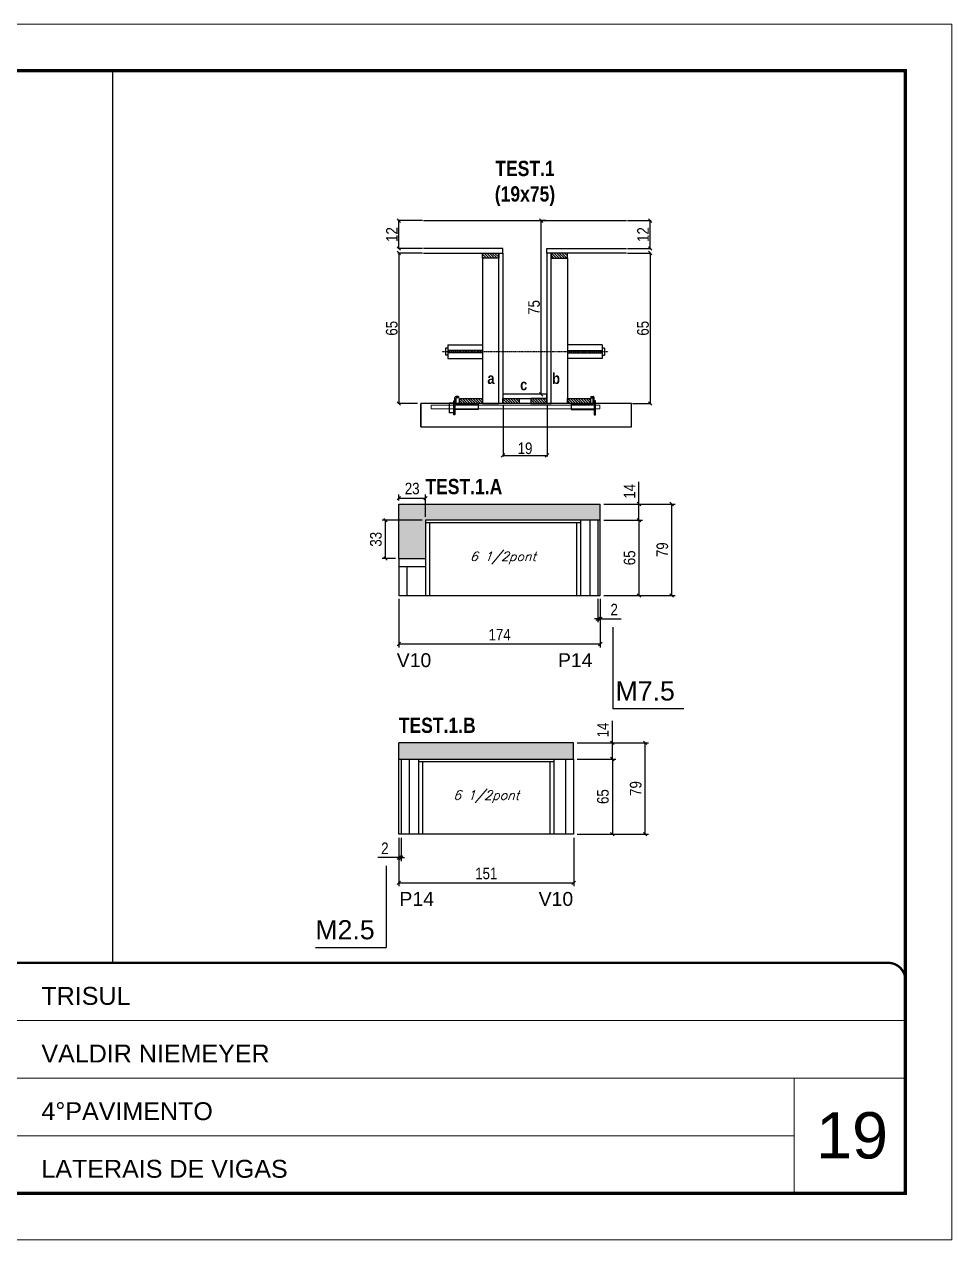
# Model space of a CAD drawing. Extents: x 3330 to 22105, y 1197 to 30204.
# Drawn here: x 7197 to 7998, y 24169 to 25219 of the extents above; entities that cross this region are included whole.
import ezdxf

# ---------------------------------------------------------------- set-up
doc = ezdxf.new("R2010")
doc.units = 0
for name, pattern in [('CONTINUO', [0]), ('DASHED', [0.75, 0.5, -0.25]), ('HIDDEN', [0.375, 0.25, -0.125])]:
    doc.linetypes.add(name, pattern=pattern)
for name, color, linetype in [('5', 5, 'Continuous'), ('barrote', 251, 'Continuous'), ('COTA', 241, 'Continuous'), ('detalhes', 4, 'Continuous'), ('NOMENCLATURA', 7, 'Continuous'), ('Painéis', 200, 'Continuous'), ('presilha', 1, 'Continuous'), ('SARR_2.2x10', 60, 'Continuous'), ('SARR_2.2x7', 40, 'Continuous'), ('SARR_3.5x7', 81, 'Continuous'), ('TENSOR', 3, 'Continuous'), ('texto', 7, 'Continuous')]:
    doc.layers.add(name, color=color, linetype=linetype)
for name, color, linetype, lineweight in [('CARIMBO', 255, 'Continuous', 9), ('CONCRETO', 251, 'Continuous', 25), ('Folhas', 255, 'Continuous', 9), ('SARRAFO DE PRESSAO', 251, 'DASHED', 9), ('SCO-___-LAJ', 2, 'Continuous', 0)]:
    doc.layers.add(name, color=color, linetype=linetype, lineweight=lineweight)
doc.styles.add('ARIAL', font='arial.ttf')
doc.styles.add('COTA TECNICA', font='techl___.ttf', dxfattribs={"height": 10})
doc.styles.add('COTA TECNICA 2X', font='techl___.ttf', dxfattribs={"height": 10})
doc.styles.add('Romans', font='romans.shx')
doc.styles.get("Standard").update_dxf_attribs({"font": 'arial.ttf'})
doc.styles.add('TECNICA', font='techb___.ttf', dxfattribs={"height": 10})
doc.dimstyles.new('PAINEL', dxfattribs={"dimtxt": 10, "dimasz": 3, "dimexe": 3, "dimexo": 3, "dimgap": 3, "dimtad": 1, "dimdec": 1, "dimzin": 12, "dimdsep": 46, "dimtxsty": 'COTA TECNICA', "dimblk1": 'OBLIQUE', "dimblk2": 'OBLIQUE', "dimsah": 1, "dimcen": 0.9, "dimclrd": 4, "dimclre": 4, "dimclrt": 240, "dimadec": 1, "dimazin": 3, "dimtfac": 1, "dimtdec": 1, "dimtmove": 0, "dimatfit": 3, "dimfxl": 1, "dimtolj": 1, "dimtzin": 12, "dimarcsym": 0})
doc.dimstyles.new('SECAO', dxfattribs={"dimscale": 0.333333, "dimtxt": 5, "dimasz": 9, "dimexe": 3, "dimexo": 3, "dimgap": 3, "dimtad": 1, "dimdec": 1, "dimlfac": 0.5, "dimzin": 12, "dimdsep": 46, "dimtxsty": 'COTA TECNICA 2X', "dimblk1": 'OBLIQUE', "dimblk2": 'OBLIQUE', "dimsah": 1, "dimcen": 0.9, "dimclrd": 4, "dimclre": 4, "dimclrt": 240, "dimadec": 1, "dimazin": 3, "dimtfac": 1, "dimtdec": 1, "dimtmove": 0, "dimatfit": 3, "dimfxl": 1, "dimtolj": 1, "dimtzin": 12, "dimarcsym": 0})

# ---------------------------------------------------------------- blocks, each defined once
blk = doc.blocks.new('9999999999')
at = {"color": 30, "linetype": 'CONTINUO'}
for p, q in [((98564.6, 34379.6), (99584, 34379.6)), ((98564.6, 34329.8), (99488, 34329.8)), ((99584, 34329.8), (99488, 34329.8)), ((99488, 34329.8), (99488, 34230.2)), ((98564.6, 34280), (99488, 34280))]:
    blk.add_line(p, q, dxfattribs=at)
at = {"color": 30, "linetype": 'CONTINUO', "const_width": 2}
blk.add_lwpolyline([(99584, 34230.2), (99584, 34414.4, 0.414214), (99569, 34429.4), (98229, 34429.4, 0.414214), (98214, 34414.4), (98214, 34245.2, 0.414214), (98229, 34230.2), (99584, 34230.2)], format="xyb", dxfattribs=at)
at = {"layer": 'Folhas'}
blk.add_lwpolyline([(98139, 34190.2), (99624, 34190.2), (99624, 35240.2), (98139, 35240.2)], close=True, dxfattribs=at)
at = {"layer": 'Folhas', "color": 30, "const_width": 3}
blk.add_lwpolyline([(98214, 34230.2), (99584, 34230.2), (99584, 35200.2), (98214, 35200.2)], close=True, dxfattribs=at)
at = {"color": 7, "linetype": 'Continuous', "ltscale": 5, "style": 'ARIAL'}
for s, height, p in [('TRISUL', 15.48, (98837.7, 34393.1)), ('VALDIR NIEMEYER', 15.483, (98837.7, 34343.3)), ('4°PAVIMENTO', 15.483, (98837.7, 34293.5)), ('LATERAIS DE VIGAS', 15.483, (98837.7, 34243.7))]:
    blk.add_text(s, height=height, dxfattribs=at).set_placement(p)
blk = doc.blocks.new('PRESILHA METÁLICA 1')
at = {"layer": 'presilha'}
for p, q in [((7.5, 10.6), (7.5, 19.9)), ((12, 21), (8.6, 21)), ((9, 11.6), (9, 18.9)), ((12, 19.5), (9.6, 19.5)), ((12, 21), (12, 19.5)), ((0, 13), (6, 13)), ((0, 13), (0, 0)), ((6, 0), (0, 0)), ((6, 15.5), (7.5, 15.5)), ((6, -2.5), (6, 15.5)), ((6, 13), (6, 0)), ((7.5, 15.5), (7.5, -2.5)), ((37.5, 4.1), (7.5, 4.1)), ((37.5, 11), (9.6, 11)), ((37.5, 11), (37.5, 4.1)), ((7.5, -2.5), (6, -2.5))]:
    blk.add_line(p, q, dxfattribs=at)
for centre, radius, start, end in [((8.6, 19.9), 1.14, 90, 180), ((9.6, 18.9), 0.57, 90, 180), ((9.6, 11.6), 0.57, 180, 270)]:
    blk.add_arc(centre, radius, start, end, dxfattribs=at)
blk = doc.blocks.new('PRESILHA METÁLICA 2')
at = {"layer": 'presilha'}
for p, q in [((-5.2, 23.5), (-5.2, 22)), ((-5.2, 23.5), (-1.9, 23.5)), ((-5.2, 22), (-2.8, 22)), ((-2.2, 14.1), (-2.2, 21.4)), ((0.8, 18), (-0.8, 18)), ((-0.8, 18), (-0.8, 0)), ((-0.8, 14.6), (-0.8, 22.4)), ((0.8, 0), (0.8, 18)), ((-30.8, 13.5), (-30.8, 6.6)), ((-30.8, 13.5), (-2.8, 13.5)), ((-30.8, 6.6), (-0.8, 6.6)), ((-0.8, 0), (0.8, 0))]:
    blk.add_line(p, q, dxfattribs=at)
for centre, radius, start, end in [((-2.8, 21.4), 0.57, 0, 90), ((-1.9, 22.4), 1.14, 0, 90), ((-2.8, 14.1), 0.57, 270, 0)]:
    blk.add_arc(centre, radius, start, end, dxfattribs=at)
blk = doc.blocks.new('_Oblique')
at = {"color": 0, "linetype": 'ByBlock', "lineweight": -2}
blk.add_line((-0.5, -0.5), (0.5, 0.5), dxfattribs=at)
blk = doc.blocks.new('*D1577')
at = {"layer": 'COTA', "color": 4, "lineweight": -2, "transparency": 16777216}
for p, q in [((7718.3, 25021.2), (7738.7, 25021.2)), ((7737.7, 25021.2), (7737.7, 24891.2)), ((7722.5, 24891.2), (7738.7, 24891.2))]:
    blk.add_line(p, q, dxfattribs=at)
at = {"layer": 'Defpoints', "color": 0, "transparency": 16777216}
for p in [(7717.3, 25021.2), (7721.5, 24891.2), (7737.7, 24891.2)]:
    blk.add_point(p, dxfattribs=at)
at = {"layer": 'COTA', "color": 4, "lineweight": -2, "transparency": 16777216, "xscale": 3, "yscale": 3, "zscale": 3}
for p, rotation in [((7737.7, 25021.2), 90), ((7737.7, 24891.2), 270)]:
    blk.add_blockref('_Oblique', p, dxfattribs=dict(at, rotation=rotation))
at = {"layer": 'COTA', "color": 240, "transparency": 16777216, "insert": (7731.6, 24956.2), "char_height": 10, "attachment_point": 5, "rotation": 90, "style": 'COTA TECNICA 2X'}
blk.add_mtext('\\A1;65', dxfattribs=at)
blk = doc.blocks.new('*D1578')
at = {"layer": 'COTA', "color": 4, "lineweight": -2, "transparency": 16777216}
for p, q in [((7718.3, 25049.2), (7738.7, 25049.2)), ((7737.7, 25025.2), (7737.7, 25049.2)), ((7718.3, 25025.2), (7738.7, 25025.2))]:
    blk.add_line(p, q, dxfattribs=at)
at = {"layer": 'Defpoints', "color": 0, "transparency": 16777216}
for p in [(7717.3, 25049.2), (7737.7, 25049.2), (7717.3, 25025.2)]:
    blk.add_point(p, dxfattribs=at)
at = {"layer": 'COTA', "color": 4, "lineweight": -2, "transparency": 16777216, "xscale": 3, "yscale": 3, "zscale": 3}
for p, rotation in [((7737.7, 25049.2), 90), ((7737.7, 25025.2), 270)]:
    blk.add_blockref('_Oblique', p, dxfattribs=dict(at, rotation=rotation))
at = {"layer": 'COTA', "color": 240, "transparency": 16777216, "insert": (7731.6, 25037.2), "char_height": 10, "attachment_point": 5, "rotation": 90, "style": 'COTA TECNICA 2X'}
blk.add_mtext('\\A1;12', dxfattribs=at)
blk = doc.blocks.new('*D1579')
at = {"layer": 'COTA', "color": 4, "lineweight": -2, "transparency": 16777216}
for p, q in [((7541, 25021.2), (7519.7, 25021.2)), ((7520.7, 25021.2), (7520.7, 24891.2)), ((7536.8, 24891.2), (7519.7, 24891.2))]:
    blk.add_line(p, q, dxfattribs=at)
at = {"layer": 'Defpoints', "color": 0, "transparency": 16777216}
for p in [(7542, 25021.2), (7520.7, 24891.2), (7537.8, 24891.2)]:
    blk.add_point(p, dxfattribs=at)
at = {"layer": 'COTA', "color": 4, "lineweight": -2, "transparency": 16777216, "xscale": 3, "yscale": 3, "zscale": 3}
for p, rotation in [((7520.7, 25021.2), 90), ((7520.7, 24891.2), 270)]:
    blk.add_blockref('_Oblique', p, dxfattribs=dict(at, rotation=rotation))
at = {"layer": 'COTA', "color": 240, "transparency": 16777216, "insert": (7514.6, 24956.2), "char_height": 10, "attachment_point": 5, "rotation": 90, "style": 'COTA TECNICA 2X'}
blk.add_mtext('\\A1;65', dxfattribs=at)
blk = doc.blocks.new('*D1580')
at = {"layer": 'COTA', "color": 4, "lineweight": -2, "transparency": 16777216}
for p, q in [((7647.7, 25049.2), (7642.6, 25049.2)), ((7643.6, 24899.2), (7643.6, 25049.2)), ((7647.7, 24899.2), (7642.6, 24899.2))]:
    blk.add_line(p, q, dxfattribs=at)
at = {"layer": 'Defpoints', "color": 0, "transparency": 16777216}
for p in [(7643.6, 25049.2), (7648.7, 25049.2), (7648.7, 24899.2)]:
    blk.add_point(p, dxfattribs=at)
at = {"layer": 'COTA', "color": 4, "lineweight": -2, "transparency": 16777216, "xscale": 3, "yscale": 3, "zscale": 3}
for p, rotation in [((7643.6, 25049.2), 90), ((7643.6, 24899.2), 270)]:
    blk.add_blockref('_Oblique', p, dxfattribs=dict(at, rotation=rotation))
at = {"layer": 'COTA', "color": 240, "transparency": 16777216, "insert": (7637.5, 24974.2), "char_height": 10, "attachment_point": 5, "rotation": 90, "style": 'COTA TECNICA 2X'}
blk.add_mtext('\\A1;75', dxfattribs=at)
blk = doc.blocks.new('*D1581')
at = {"layer": 'COTA', "color": 4, "lineweight": -2, "transparency": 16777216}
for p, q in [((7541, 25049.2), (7519.7, 25049.2)), ((7520.7, 25025.2), (7520.7, 25049.2)), ((7541, 25025.2), (7519.7, 25025.2))]:
    blk.add_line(p, q, dxfattribs=at)
at = {"layer": 'Defpoints', "color": 0, "transparency": 16777216}
for p in [(7520.7, 25049.2), (7542, 25049.2), (7542, 25025.2)]:
    blk.add_point(p, dxfattribs=at)
at = {"layer": 'COTA', "color": 4, "lineweight": -2, "transparency": 16777216, "xscale": 3, "yscale": 3, "zscale": 3}
for p, rotation in [((7520.7, 25049.2), 90), ((7520.7, 25025.2), 270)]:
    blk.add_blockref('_Oblique', p, dxfattribs=dict(at, rotation=rotation))
at = {"layer": 'COTA', "color": 240, "transparency": 16777216, "insert": (7514.7, 25037.2), "char_height": 10, "attachment_point": 5, "rotation": 90, "style": 'COTA TECNICA 2X'}
blk.add_mtext('\\A1;12', dxfattribs=at)
blk = doc.blocks.new('*D1582')
at = {"layer": 'COTA', "color": 4, "lineweight": -2, "transparency": 16777216}
for p, q in [((7610.7, 24890.2), (7610.7, 24845.4)), ((7648.7, 24890.2), (7648.7, 24845.4)), ((7610.7, 24846.4), (7648.7, 24846.4))]:
    blk.add_line(p, q, dxfattribs=at)
at = {"layer": 'Defpoints', "color": 0, "transparency": 16777216}
for p in [(7610.7, 24891.2), (7648.7, 24891.2), (7648.7, 24846.4)]:
    blk.add_point(p, dxfattribs=at)
at = {"layer": 'COTA', "color": 4, "lineweight": -2, "transparency": 16777216, "xscale": 3, "yscale": 3, "zscale": 3, "rotation": 180}
blk.add_blockref('_Oblique', (7610.7, 24846.4), dxfattribs=at)
at = {"layer": 'COTA', "color": 4, "lineweight": -2, "transparency": 16777216, "xscale": 3, "yscale": 3, "zscale": 3}
blk.add_blockref('_Oblique', (7648.7, 24846.4), dxfattribs=at)
at = {"layer": 'COTA', "color": 240, "transparency": 16777216, "insert": (7629.7, 24852.5), "char_height": 10, "attachment_point": 5, "style": 'COTA TECNICA 2X'}
blk.add_mtext('\\A1;19', dxfattribs=at)
blk = doc.blocks.new('*D1583')
at = {"layer": 'COTA', "color": 4, "linetype": 'ByBlock', "lineweight": -2, "transparency": 16777216}
for p, q in [((7520.7, 24722.4), (7520.7, 24680.4)), ((7694.7, 24722.4), (7694.7, 24680.4)), ((7694.7, 24683.4), (7520.7, 24683.4))]:
    blk.add_line(p, q, dxfattribs=at)
at = {"layer": 'Defpoints', "color": 0, "linetype": 'ByBlock', "transparency": 16777216}
for p in [(7520.7, 24725.4), (7694.7, 24725.4), (7520.7, 24683.4)]:
    blk.add_point(p, dxfattribs=at)
at = {"layer": 'COTA', "color": 4, "linetype": 'ByBlock', "lineweight": -2, "transparency": 16777216, "xscale": 3, "yscale": 3, "zscale": 3, "rotation": 180}
blk.add_blockref('_Oblique', (7520.7, 24683.4), dxfattribs=at)
at = {"layer": 'COTA', "color": 4, "linetype": 'ByBlock', "lineweight": -2, "transparency": 16777216, "xscale": 3, "yscale": 3, "zscale": 3}
blk.add_blockref('_Oblique', (7694.7, 24683.4), dxfattribs=at)
at = {"layer": 'COTA', "color": 240, "linetype": 'ByBlock', "transparency": 16777216, "insert": (7607.7, 24691.5), "char_height": 10, "attachment_point": 5, "style": 'COTA TECNICA'}
blk.add_mtext('\\A1;174', dxfattribs=at)
blk = doc.blocks.new('*D1584')
at = {"layer": 'COTA', "color": 4, "linetype": 'ByBlock', "lineweight": -2, "transparency": 16777216}
for p, q in [((7692.7, 24722.4), (7692.7, 24702.2)), ((7694.7, 24722.4), (7694.7, 24702.2)), ((7692.7, 24705.2), (7689.7, 24705.2)), ((7692.7, 24705.2), (7694.7, 24705.2)), ((7694.7, 24705.2), (7712.8, 24705.2))]:
    blk.add_line(p, q, dxfattribs=at)
at = {"layer": 'Defpoints', "color": 0, "linetype": 'ByBlock', "transparency": 16777216}
for p in [(7692.7, 24725.4), (7694.7, 24725.4), (7694.7, 24705.2)]:
    blk.add_point(p, dxfattribs=at)
at = {"layer": 'COTA', "color": 4, "linetype": 'ByBlock', "lineweight": -2, "transparency": 16777216, "xscale": 3, "yscale": 3, "zscale": 3}
blk.add_blockref('_Oblique', (7692.7, 24705.2), dxfattribs=at)
at = {"layer": 'COTA', "color": 4, "linetype": 'ByBlock', "lineweight": -2, "transparency": 16777216, "xscale": 3, "yscale": 3, "zscale": 3, "rotation": 180}
blk.add_blockref('_Oblique', (7694.7, 24705.2), dxfattribs=at)
at = {"layer": 'COTA', "color": 240, "linetype": 'ByBlock', "transparency": 16777216, "insert": (7706.7, 24713.2), "char_height": 10, "attachment_point": 5, "style": 'COTA TECNICA'}
blk.add_mtext('\\A1;2', dxfattribs=at)
blk = doc.blocks.new('*D1585')
at = {"layer": 'COTA', "color": 4, "linetype": 'ByBlock', "lineweight": -2, "transparency": 16777216}
for p, q in [((7540.7, 24790.4), (7506.2, 24790.4)), ((7509.2, 24757.4), (7509.2, 24790.4)), ((7517.7, 24757.4), (7506.2, 24757.4))]:
    blk.add_line(p, q, dxfattribs=at)
at = {"layer": 'Defpoints', "color": 0, "linetype": 'ByBlock', "transparency": 16777216}
for p in [(7509.2, 24790.4), (7543.7, 24790.4), (7520.7, 24757.4)]:
    blk.add_point(p, dxfattribs=at)
at = {"layer": 'COTA', "color": 4, "linetype": 'ByBlock', "lineweight": -2, "transparency": 16777216, "xscale": 3, "yscale": 3, "zscale": 3}
for p, rotation in [((7509.2, 24790.4), 90), ((7509.2, 24757.4), 270)]:
    blk.add_blockref('_Oblique', p, dxfattribs=dict(at, rotation=rotation))
at = {"layer": 'COTA', "color": 240, "linetype": 'ByBlock', "transparency": 16777216, "insert": (7500.9, 24773.9), "char_height": 10, "attachment_point": 5, "rotation": 90, "style": 'COTA TECNICA'}
blk.add_mtext('\\A1;33', dxfattribs=at)
blk = doc.blocks.new('*D1586')
at = {"layer": 'COTA', "color": 4, "linetype": 'ByBlock', "lineweight": -2, "transparency": 16777216}
for p, q in [((7520.7, 24807.4), (7520.7, 24812.5)), ((7543.7, 24793.4), (7543.7, 24812.5)), ((7520.7, 24809.5), (7543.7, 24809.5))]:
    blk.add_line(p, q, dxfattribs=at)
at = {"layer": 'Defpoints', "color": 0, "linetype": 'ByBlock', "transparency": 16777216}
for p in [(7520.7, 24804.4), (7543.7, 24809.5), (7543.7, 24790.4)]:
    blk.add_point(p, dxfattribs=at)
at = {"layer": 'COTA', "color": 4, "linetype": 'ByBlock', "lineweight": -2, "transparency": 16777216, "xscale": 3, "yscale": 3, "zscale": 3, "rotation": 180}
blk.add_blockref('_Oblique', (7520.7, 24809.5), dxfattribs=at)
at = {"layer": 'COTA', "color": 4, "linetype": 'ByBlock', "lineweight": -2, "transparency": 16777216, "xscale": 3, "yscale": 3, "zscale": 3}
blk.add_blockref('_Oblique', (7543.7, 24809.5), dxfattribs=at)
at = {"layer": 'COTA', "color": 240, "linetype": 'ByBlock', "transparency": 16777216, "insert": (7532.2, 24817.7), "char_height": 10, "attachment_point": 5, "style": 'COTA TECNICA'}
blk.add_mtext('\\A1;23', dxfattribs=at)
blk = doc.blocks.new('*D1587')
at = {"layer": 'COTA', "color": 4, "linetype": 'ByBlock', "lineweight": -2, "transparency": 16777216}
for p, q in [((7697.7, 24790.4), (7731.1, 24790.4)), ((7728.1, 24790.4), (7728.1, 24725.4)), ((7697.7, 24725.4), (7731.1, 24725.4))]:
    blk.add_line(p, q, dxfattribs=at)
at = {"layer": 'Defpoints', "color": 0, "linetype": 'ByBlock', "transparency": 16777216}
for p in [(7694.7, 24790.4), (7694.7, 24725.4), (7728.1, 24725.4)]:
    blk.add_point(p, dxfattribs=at)
at = {"layer": 'COTA', "color": 4, "linetype": 'ByBlock', "lineweight": -2, "transparency": 16777216, "xscale": 3, "yscale": 3, "zscale": 3}
for p, rotation in [((7728.1, 24790.4), 90), ((7728.1, 24725.4), 270)]:
    blk.add_blockref('_Oblique', p, dxfattribs=dict(at, rotation=rotation))
at = {"layer": 'COTA', "color": 240, "linetype": 'ByBlock', "transparency": 16777216, "insert": (7720, 24757.9), "char_height": 10, "attachment_point": 5, "rotation": 90, "style": 'COTA TECNICA'}
blk.add_mtext('\\A1;65', dxfattribs=at)
blk = doc.blocks.new('*D1588')
at = {"layer": 'COTA', "color": 4, "linetype": 'ByBlock', "lineweight": -2, "transparency": 16777216}
for p, q in [((7728.1, 24804.4), (7728.1, 24823.5)), ((7697.7, 24804.4), (7731.1, 24804.4)), ((7728.1, 24790.4), (7728.1, 24804.4)), ((7697.7, 24790.4), (7731.1, 24790.4))]:
    blk.add_line(p, q, dxfattribs=at)
at = {"layer": 'Defpoints', "color": 0, "linetype": 'ByBlock', "transparency": 16777216}
for p in [(7694.7, 24804.4), (7728.1, 24804.4), (7694.7, 24790.4)]:
    blk.add_point(p, dxfattribs=at)
at = {"layer": 'COTA', "color": 4, "linetype": 'ByBlock', "lineweight": -2, "transparency": 16777216, "xscale": 3, "yscale": 3, "zscale": 3}
for p, rotation in [((7728.1, 24804.4), 90), ((7728.1, 24790.4), 270)]:
    blk.add_blockref('_Oblique', p, dxfattribs=dict(at, rotation=rotation))
at = {"layer": 'COTA', "color": 240, "linetype": 'ByBlock', "transparency": 16777216, "insert": (7720, 24815.4), "char_height": 10, "attachment_point": 5, "rotation": 90, "style": 'COTA TECNICA'}
blk.add_mtext('\\A1;14', dxfattribs=at)
blk = doc.blocks.new('*D1589')
at = {"layer": 'COTA', "color": 4, "linetype": 'ByBlock', "lineweight": -2, "transparency": 16777216}
for p, q in [((7697.7, 24804.4), (7759.4, 24804.4)), ((7756.4, 24725.4), (7756.4, 24804.4)), ((7697.7, 24725.4), (7759.4, 24725.4))]:
    blk.add_line(p, q, dxfattribs=at)
at = {"layer": 'Defpoints', "color": 0, "linetype": 'ByBlock', "transparency": 16777216}
for p in [(7694.7, 24804.4), (7756.4, 24804.4), (7694.7, 24725.4)]:
    blk.add_point(p, dxfattribs=at)
at = {"layer": 'COTA', "color": 4, "linetype": 'ByBlock', "lineweight": -2, "transparency": 16777216, "xscale": 3, "yscale": 3, "zscale": 3}
for p, rotation in [((7756.4, 24804.4), 90), ((7756.4, 24725.4), 270)]:
    blk.add_blockref('_Oblique', p, dxfattribs=dict(at, rotation=rotation))
at = {"layer": 'COTA', "color": 240, "linetype": 'ByBlock', "transparency": 16777216, "insert": (7748.3, 24764.9), "char_height": 10, "attachment_point": 5, "rotation": 90, "style": 'COTA TECNICA'}
blk.add_mtext('\\A1;79', dxfattribs=at)
blk = doc.blocks.new('*D1590')
at = {"layer": 'COTA', "color": 4, "linetype": 'ByBlock', "lineweight": -2, "transparency": 16777216}
for p, q in [((7520.7, 24516.1), (7520.7, 24474.1)), ((7671.7, 24516.1), (7671.7, 24474.1)), ((7520.7, 24477.1), (7671.7, 24477.1))]:
    blk.add_line(p, q, dxfattribs=at)
at = {"layer": 'Defpoints', "color": 0, "linetype": 'ByBlock', "transparency": 16777216}
for p in [(7520.7, 24519.1), (7671.7, 24519.1), (7671.7, 24477.1)]:
    blk.add_point(p, dxfattribs=at)
at = {"layer": 'COTA', "color": 4, "linetype": 'ByBlock', "lineweight": -2, "transparency": 16777216, "xscale": 3, "yscale": 3, "zscale": 3, "rotation": 180}
blk.add_blockref('_Oblique', (7520.7, 24477.1), dxfattribs=at)
at = {"layer": 'COTA', "color": 4, "linetype": 'ByBlock', "lineweight": -2, "transparency": 16777216, "xscale": 3, "yscale": 3, "zscale": 3}
blk.add_blockref('_Oblique', (7671.7, 24477.1), dxfattribs=at)
at = {"layer": 'COTA', "color": 240, "linetype": 'ByBlock', "transparency": 16777216, "insert": (7596.2, 24485.2), "char_height": 10, "attachment_point": 5, "style": 'COTA TECNICA'}
blk.add_mtext('\\A1;151', dxfattribs=at)
blk = doc.blocks.new('*D1591')
at = {"layer": 'COTA', "color": 4, "linetype": 'ByBlock', "lineweight": -2, "transparency": 16777216}
for p, q in [((7520.7, 24516.1), (7520.7, 24495.9)), ((7522.7, 24516.1), (7522.7, 24495.9)), ((7520.7, 24498.9), (7502.6, 24498.9)), ((7522.7, 24498.9), (7520.7, 24498.9)), ((7522.7, 24498.9), (7525.7, 24498.9))]:
    blk.add_line(p, q, dxfattribs=at)
at = {"layer": 'Defpoints', "color": 0, "linetype": 'ByBlock', "transparency": 16777216}
for p in [(7520.7, 24519.1), (7522.7, 24519.1), (7520.7, 24498.9)]:
    blk.add_point(p, dxfattribs=at)
at = {"layer": 'COTA', "color": 4, "linetype": 'ByBlock', "lineweight": -2, "transparency": 16777216, "xscale": 3, "yscale": 3, "zscale": 3}
blk.add_blockref('_Oblique', (7520.7, 24498.9), dxfattribs=at)
at = {"layer": 'COTA', "color": 4, "linetype": 'ByBlock', "lineweight": -2, "transparency": 16777216, "xscale": 3, "yscale": 3, "zscale": 3, "rotation": 180}
blk.add_blockref('_Oblique', (7522.7, 24498.9), dxfattribs=at)
at = {"layer": 'COTA', "color": 240, "linetype": 'ByBlock', "transparency": 16777216, "insert": (7508.6, 24506.9), "char_height": 10, "attachment_point": 5, "style": 'COTA TECNICA'}
blk.add_mtext('\\A1;2', dxfattribs=at)
blk = doc.blocks.new('*D1592')
at = {"layer": 'COTA', "color": 4, "linetype": 'ByBlock', "lineweight": -2, "transparency": 16777216}
for p, q in [((7674.7, 24584.1), (7708.1, 24584.1)), ((7705.1, 24584.1), (7705.1, 24519.1)), ((7674.7, 24519.1), (7708.1, 24519.1))]:
    blk.add_line(p, q, dxfattribs=at)
at = {"layer": 'Defpoints', "color": 0, "linetype": 'ByBlock', "transparency": 16777216}
for p in [(7671.7, 24584.1), (7671.7, 24519.1), (7705.1, 24519.1)]:
    blk.add_point(p, dxfattribs=at)
at = {"layer": 'COTA', "color": 4, "linetype": 'ByBlock', "lineweight": -2, "transparency": 16777216, "xscale": 3, "yscale": 3, "zscale": 3}
for p, rotation in [((7705.1, 24584.1), 90), ((7705.1, 24519.1), 270)]:
    blk.add_blockref('_Oblique', p, dxfattribs=dict(at, rotation=rotation))
at = {"layer": 'COTA', "color": 240, "linetype": 'ByBlock', "transparency": 16777216, "insert": (7697, 24551.6), "char_height": 10, "attachment_point": 5, "rotation": 90, "style": 'COTA TECNICA'}
blk.add_mtext('\\A1;65', dxfattribs=at)
blk = doc.blocks.new('*D1593')
at = {"layer": 'COTA', "color": 4, "linetype": 'ByBlock', "lineweight": -2, "transparency": 16777216}
for p, q in [((7705.1, 24598.1), (7705.1, 24617.2)), ((7674.7, 24598.1), (7708.1, 24598.1)), ((7705.1, 24584.1), (7705.1, 24598.1)), ((7674.7, 24584.1), (7708.1, 24584.1))]:
    blk.add_line(p, q, dxfattribs=at)
at = {"layer": 'Defpoints', "color": 0, "linetype": 'ByBlock', "transparency": 16777216}
for p in [(7671.7, 24598.1), (7705.1, 24598.1), (7671.7, 24584.1)]:
    blk.add_point(p, dxfattribs=at)
at = {"layer": 'COTA', "color": 4, "linetype": 'ByBlock', "lineweight": -2, "transparency": 16777216, "xscale": 3, "yscale": 3, "zscale": 3}
for p, rotation in [((7705.1, 24598.1), 90), ((7705.1, 24584.1), 270)]:
    blk.add_blockref('_Oblique', p, dxfattribs=dict(at, rotation=rotation))
at = {"layer": 'COTA', "color": 240, "linetype": 'ByBlock', "transparency": 16777216, "insert": (7697, 24609.1), "char_height": 10, "attachment_point": 5, "rotation": 90, "style": 'COTA TECNICA'}
blk.add_mtext('\\A1;14', dxfattribs=at)
blk = doc.blocks.new('*D1594')
at = {"layer": 'COTA', "color": 4, "linetype": 'ByBlock', "lineweight": -2, "transparency": 16777216}
for p, q in [((7674.7, 24598.1), (7736.4, 24598.1)), ((7733.4, 24519.1), (7733.4, 24598.1)), ((7674.7, 24519.1), (7736.4, 24519.1))]:
    blk.add_line(p, q, dxfattribs=at)
at = {"layer": 'Defpoints', "color": 0, "linetype": 'ByBlock', "transparency": 16777216}
for p in [(7671.7, 24598.1), (7733.4, 24598.1), (7671.7, 24519.1)]:
    blk.add_point(p, dxfattribs=at)
at = {"layer": 'COTA', "color": 4, "linetype": 'ByBlock', "lineweight": -2, "transparency": 16777216, "xscale": 3, "yscale": 3, "zscale": 3}
for p, rotation in [((7733.4, 24598.1), 90), ((7733.4, 24519.1), 270)]:
    blk.add_blockref('_Oblique', p, dxfattribs=dict(at, rotation=rotation))
at = {"layer": 'COTA', "color": 240, "linetype": 'ByBlock', "transparency": 16777216, "insert": (7725.3, 24558.6), "char_height": 10, "attachment_point": 5, "rotation": 90, "style": 'COTA TECNICA'}
blk.add_mtext('\\A1;79', dxfattribs=at)

msp = doc.modelspace()

# ---------------------------------------------------------------- hatches: boundary and pattern name
at = {"layer": 'COTA', "linetype": 'ByBlock'}
h = msp.add_hatch(dxfattribs=at)
h.set_pattern_fill('AR-CONC', color=256, scale=0.03)
h.set_pattern_definition([(50, (-126813.594, -4551.41), (5.46554007, -0.47817257), [0.5715, -6.2865]), (355, (-126813.594, -4551.41), (-1.05730264, 5.73170536), [0.4572, -5.02921753]), (100.4514447, (-126813.1386, -4551.45), (4.40823741, 5.25353256), [0.48570026, -5.34270734]), (46.1842, (-126813.594, -4549.886), (8.13237123, -1.26126984), [0.85725, -9.42975]), (96.6355576, (-126812.916, -4549.991), (7.122124, 7.42278374), [0.7285507, -8.01406824]), (351.184151, (-126813.594, -4549.886), (7.122124, 7.42278374), [0.685799, -7.54379196]), (21, (-126812.832, -4550.267), (4.54843174, -3.06795595), [0.5715, -6.2865]), (326, (-126812.832, -4550.267), (1.85406085, 5.52563898), [0.4572, -5.0292]), (71.451445, (-126812.453, -4550.5226), (6.40249258, 2.45768307), [0.48570026, -5.34269813]), (37.5, (-126813.594, -4551.41), (0.092658098, 2.536651166), [0, -4.96824, 0, -5.1054, 0, -5.04825]), (7.5, (-126813.594, -4551.41), (2.004589875, 3.005417245), [0, -2.91084, 0, -4.85394, 0, -1.92405]), (327.5, (-126815.2933, -4551.41), (4.067717855, -0.17186232), [0, -1.905, 0, -5.9436, 0, -7.8867]), (317.5, (-126816.0553, -4551.41), (4.44387544, 0.76279473), [0, -2.4765, 0, -3.94716, 0, -5.6007])])
h.paths.add_polyline_path([(7694.66, 24790.35), (7694.66, 24804.35), (7520.66, 24804.35), (7520.66, 24757.35), (7543.66, 24757.35), (7543.66, 24790.35)])
h = msp.add_hatch(dxfattribs=at)
h.set_pattern_fill('AR-CONC', color=256, scale=0.03)
h.set_pattern_definition([(50, (-126813.594, -4498.5703), (5.46554007, -0.47817257), [0.5715, -6.2865]), (355, (-126813.594, -4498.5703), (-1.05730264, 5.73170536), [0.4572, -5.02921753]), (100.4514447, (-126813.1386, -4498.61), (4.40823741, 5.25353256), [0.48570026, -5.34270734]), (46.1842, (-126813.594, -4497.0463), (8.13237123, -1.26126984), [0.85725, -9.42975]), (96.6355576, (-126812.916, -4497.1514), (7.122124, 7.42278374), [0.7285507, -8.01406824]), (351.184151, (-126813.594, -4497.046), (7.122124, 7.42278374), [0.685799, -7.54379196]), (21, (-126812.832, -4497.4273), (4.54843174, -3.06795595), [0.5715, -6.2865]), (326, (-126812.832, -4497.4273), (1.85406085, 5.52563898), [0.4572, -5.0292]), (71.451445, (-126812.453, -4497.683), (6.40249258, 2.45768307), [0.48570026, -5.34269813]), (37.5, (-126813.594, -4498.5703), (0.092658098, 2.536651166), [0, -4.96824, 0, -5.1054, 0, -5.04825]), (7.5, (-126813.594, -4498.5703), (2.004589875, 3.005417245), [0, -2.91084, 0, -4.85394, 0, -1.92405]), (327.5, (-126815.2933, -4498.5703), (4.067717855, -0.17186232), [0, -1.905, 0, -5.9436, 0, -7.8867]), (317.5, (-126816.0553, -4498.5703), (4.44387544, 0.76279473), [0, -2.4765, 0, -3.94716, 0, -5.6007])])
h.paths.add_polyline_path([(7520.66, 24598.09), (7520.66, 24584.09), (7671.66, 24584.09), (7671.66, 24598.09)])
at = {"layer": 'SARR_2.2x10'}
h = msp.add_hatch(dxfattribs=at)
h.set_pattern_fill('ANSI31', color=256, scale=0.5, angle=90)
h.set_pattern_definition([(135, (40766.5897, -98620.9677), (-1.122532015, -1.122532015), [])])
h.paths.add_polyline_path([(7573.05, 24895.6), (7573.05, 24891.2), (7593.05, 24891.2), (7593.05, 24895.6)])
h = msp.add_hatch(dxfattribs=at)
h.set_pattern_fill('ANSI31', color=256, scale=0.5, angle=90)
h.set_pattern_definition([(135, (40859.7897, -98620.9677), (-1.122532015, -1.122532015), [])])
h.paths.add_polyline_path([(7666.25, 24895.6), (7666.25, 24891.2), (7686.25, 24891.2), (7686.25, 24895.6)])
at = {"layer": 'SARR_2.2x7'}
h = msp.add_hatch(dxfattribs=at)
h.set_pattern_fill('ANSI31', color=256, scale=0.5, angle=90)
h.set_pattern_definition([(135, (40760.5897, -98495.3677), (-1.122532015, -1.122532015), [])])
h.paths.add_polyline_path([(7607.05, 25021.2), (7607.05, 25016.8), (7593.05, 25016.8), (7593.05, 25021.2)])
h = msp.add_hatch(dxfattribs=at)
h.set_pattern_fill('ANSI31', color=256, scale=0.5, angle=90)
h.set_pattern_definition([(135, (40780.5897, -98495.3677), (-1.122532015, -1.122532015), [])])
h.paths.add_polyline_path([(7652.25, 25021.2), (7652.25, 25016.8), (7666.25, 25016.8), (7666.25, 25021.2)])
h = msp.add_hatch(dxfattribs=at)
h.set_pattern_fill('ANSI31', color=256, scale=0.5, angle=90)
h.set_pattern_definition([(135, (40846.1897, -98620.9677), (-1.122532015, -1.122532015), [])])
h.paths.add_polyline_path([(7624.65, 24891.2), (7624.65, 24895.6), (7610.65, 24895.6), (7610.65, 24891.2)])
h = msp.add_hatch(dxfattribs=at)
h.set_pattern_fill('ANSI31', color=256, scale=0.5, angle=90)
h.set_pattern_definition([(135, (40784.1897, -98620.9677), (-1.122532015, -1.122532015), [])])
h.paths.add_polyline_path([(7634.65, 24891.2), (7634.65, 24895.6), (7648.65, 24895.6), (7648.65, 24891.2)])

# ---------------------------------------------------------------- linework, layer by layer
at = {"ltscale": 3}
for p, q in [((7561.05, 24939.05), (7561.05, 24933.05)), ((7563.05, 24939.05), (7561.05, 24939.05)), ((7563.05, 24942.05), (7563.05, 24930.05)), ((7563.05, 24942.05), (7593.05, 24942.05)), ((7696.25, 24942.05), (7666.25, 24942.05)), ((7696.25, 24942.05), (7696.25, 24930.05)), ((7698.25, 24939.05), (7696.25, 24939.05)), ((7698.25, 24939.05), (7698.25, 24933.05)), ((7563.05, 24933.05), (7561.05, 24933.05)), ((7593.05, 24937.05), (7563.05, 24937.05)), ((7593.05, 24935.05), (7563.05, 24935.05)), ((7563.05, 24930.05), (7593.05, 24930.05)), ((7666.25, 24937.05), (7696.25, 24937.05)), ((7666.25, 24935.05), (7696.25, 24935.05)), ((7696.25, 24930.05), (7666.25, 24930.05)), ((7696.25, 24933.05), (7698.25, 24933.05))]:
    msp.add_line(p, q, dxfattribs=at)
at = {"layer": 'barrote'}
msp.add_lwpolyline([(7539.6, 24871.2), (7721.51, 24871.2), (7721.51, 24891.2), (7539.6, 24891.2)], close=True, dxfattribs=at)
at = {"layer": 'CONCRETO', "linetype": 'Continuous'}
msp.add_line((7541.95, 25049.2), (7717.35, 25049.2), dxfattribs=at)
at = {"layer": 'COTA', "linetype": 'ByBlock'}
for p, q in [((7273.23, 25178.82), (7273.23, 24408.07)), ((7520.66, 24757.35), (7520.66, 24804.35)), ((7520.66, 24804.35), (7694.66, 24804.35)), ((7694.66, 24790.35), (7694.66, 24804.35)), ((7671.66, 24598.09), (7520.66, 24598.09)), ((7520.66, 24584.09), (7520.66, 24598.09)), ((7671.66, 24584.09), (7671.66, 24598.09))]:
    msp.add_line(p, q, dxfattribs=at)
at = {"layer": 'detalhes', "color": 250}
msp.add_line((7539.6, 24871.2), (7539.6, 24891.2), dxfattribs=at)
at = {"layer": 'NOMENCLATURA', "linetype": 'Continuous'}
for p, q in [((7705.48, 24697.98), (7705.48, 24627.43)), ((7766.76, 24627.43), (7705.48, 24627.43)), ((7509.85, 24491.71), (7509.85, 24421.17)), ((7448.57, 24421.17), (7509.85, 24421.17))]:
    msp.add_line(p, q, dxfattribs=at)
at = {"layer": 'Painéis', "linetype": 'Continuous'}
for p, q in [((7694.66, 24790.35), (7543.66, 24790.35)), ((7543.66, 24790.35), (7543.66, 24757.35)), ((7692.66, 24790.35), (7692.66, 24725.35)), ((7694.66, 24725.35), (7694.66, 24790.35)), ((7520.66, 24757.35), (7520.66, 24725.35)), ((7520.66, 24757.35), (7543.66, 24757.35)), ((7520.66, 24725.35), (7694.66, 24725.35)), ((7520.66, 24519.09), (7520.66, 24584.09)), ((7520.66, 24584.09), (7671.66, 24584.09)), ((7522.66, 24584.09), (7522.66, 24519.09)), ((7671.66, 24584.09), (7671.66, 24519.09)), ((7671.66, 24519.09), (7520.66, 24519.09))]:
    msp.add_line(p, q, dxfattribs=at)
at = {"layer": 'Painéis', "linetype": 'Continuous', "elevation": 0}
for points in [[(7541.95, 25021.2), (7610.65, 25021.2), (7610.65, 25025.2), (7541.95, 25025.2)], [(7717.35, 25021.2), (7648.65, 25021.2), (7648.65, 25025.2), (7717.35, 25025.2)]]:
    msp.add_lwpolyline(points, dxfattribs=at)
at = {"layer": 'Painéis', "linetype": 'Continuous'}
for points in [[(7607.05, 24891.2), (7607.05, 25021.2), (7610.65, 25021.2), (7610.65, 24891.2)], [(7652.25, 24891.2), (7652.25, 25021.2), (7648.65, 25021.2), (7648.65, 24891.2)], [(7648.65, 24899.2), (7610.65, 24899.2), (7610.65, 24895.6), (7648.65, 24895.6)]]:
    msp.add_lwpolyline(points, close=True, dxfattribs=at)
at = {"layer": 'SARR_2.2x10'}
for points in [[(7573.05, 24895.6), (7593.05, 24895.6), (7593.05, 24891.2), (7573.05, 24891.2)], [(7666.25, 24895.6), (7686.25, 24895.6), (7686.25, 24891.2), (7666.25, 24891.2)]]:
    msp.add_lwpolyline(points, close=True, dxfattribs=at)
at = {"layer": 'SARR_2.2x7', "linetype": 'Continuous'}
for p, q in [((7677.66, 24788.15), (7543.66, 24788.15)), ((7685.66, 24790.35), (7685.66, 24725.35)), ((7520.66, 24750.35), (7543.66, 24750.35)), ((7527.66, 24750.35), (7527.66, 24725.35)), ((7529.66, 24584.09), (7529.66, 24519.09)), ((7537.66, 24581.89), (7654.66, 24581.89)), ((7664.66, 24584.09), (7664.66, 24519.09))]:
    msp.add_line(p, q, dxfattribs=at)
at = {"layer": 'SARR_2.2x7', "elevation": 0}
for points in [[(7593.05, 25021.2), (7607.05, 25021.2), (7607.05, 25016.8), (7593.05, 25016.8)], [(7666.25, 25021.2), (7652.25, 25021.2), (7652.25, 25016.8), (7666.25, 25016.8)]]:
    msp.add_lwpolyline(points, close=True, dxfattribs=at)
at = {"layer": 'SARR_2.2x7'}
for points in [[(7610.65, 24895.6), (7624.65, 24895.6), (7624.65, 24891.2), (7610.65, 24891.2)], [(7648.65, 24895.6), (7634.65, 24895.6), (7634.65, 24891.2), (7648.65, 24891.2)]]:
    msp.add_lwpolyline(points, close=True, dxfattribs=at)
at = {"layer": 'SARR_3.5x7'}
for p, q in [((7547.16, 24788.15), (7547.16, 24725.35)), ((7674.16, 24788.15), (7674.16, 24725.35)), ((7677.66, 24790.35), (7677.66, 24725.35)), ((7543.66, 24757.35), (7543.66, 24725.35)), ((7537.66, 24584.09), (7537.66, 24519.09)), ((7541.16, 24581.89), (7541.16, 24519.09)), ((7651.16, 24581.89), (7651.16, 24519.09)), ((7654.66, 24584.09), (7654.66, 24519.09))]:
    msp.add_line(p, q, dxfattribs=at)
for points in [[(7607.05, 25016.8), (7593.05, 25016.8), (7593.05, 24891.2), (7607.05, 24891.2)], [(7652.25, 25016.8), (7666.25, 25016.8), (7666.25, 24891.2), (7652.25, 24891.2)]]:
    msp.add_lwpolyline(points, close=True, dxfattribs=at)
at = {"layer": 'SCO-___-LAJ', "color": 1}
msp.add_lwpolyline([(7548.6, 24889.87), (7694.36, 24889.87), (7694.36, 24886.67), (7548.6, 24886.67)], close=True, dxfattribs=at)
at = {"layer": 'TENSOR', "linetype": 'HIDDEN', "ltscale": 0.5}
msp.add_line((7558.05, 24936.05), (7701.55, 24936.05), dxfattribs=at)

# ---------------------------------------------------------------- block references
at = {"layer": 'presilha', "xscale": 0.6666666666666666, "yscale": 0.6666666666666666, "zscale": 0.6666666666666666}
for name, p in [('PRESILHA METÁLICA 1', (7564.18, 24883.24)), ('PRESILHA METÁLICA 2', (7689.93, 24881.57))]:
    msp.add_blockref(name, p, dxfattribs=at)
at = {"layer": 'SARRAFO DE PRESSAO', "color": 6, "linetype": 'ByBlock'}
msp.add_blockref('9999999999', (-91625.75, -10021.38), dxfattribs=at)

# ---------------------------------------------------------------- texts
at = {"layer": '5', "linetype": 'Continuous'}
for s, rotation, p in [('V10', 359.99996, (7518.88, 24663.49)), ('P14', 359.99996, (7658.14, 24663.49)), ('P14', 0.00004, (7521.19, 24457.22)), ('V10', 0.00004, (7641.45, 24457.22))]:
    msp.add_text(s, height=12, rotation=rotation, dxfattribs=at).set_placement(p)
at = {"layer": 'CARIMBO', "style": 'ARIAL'}
msp.add_text('19', height=40, dxfattribs=at).set_placement((7881.09, 24238.97))
at = {"layer": 'detalhes', "style": 'TECNICA'}
for s, p in [('b', (7653.15, 24908.09)), ('a', (7597.18, 24908.1)), ('c', (7625.47, 24902.67))]:
    msp.add_text(s, height=9.6, dxfattribs=at).set_placement(p)
at = {"layer": 'NOMENCLATURA', "style": 'TECNICA'}
for s, p in [('TEST.1.A', (7543.66, 24812.87)), ('TEST.1.B', (7520.66, 24606.61))]:
    msp.add_text(s, height=13.2, dxfattribs=at).set_placement(p)
at = {"layer": 'NOMENCLATURA', "linetype": 'Continuous'}
for s, p in [('M7.5', (7707.83, 24634.63)), ('M2.5', (7448.57, 24428.36))]:
    msp.add_text(s, height=16.5, dxfattribs=at).set_placement(p)
at = {"layer": 'NOMENCLATURA', "insert": (7629.65, 25100.9), "char_height": 13.2, "attachment_point": 2, "style": 'TECNICA'}
msp.add_mtext_dynamic_manual_height_columns('TEST.1\\P(19x75)', width=300.2766, gutter_width=1, heights=[0], dxfattribs=at)
at = {"layer": 'texto', "color": 2, "char_height": 8, "attachment_point": 5, "style": 'Romans'}
for insert in [(7610.66, 24757.85), (7596.16, 24551.59)]:
    msp.add_mtext('{\\Q19;\\C256;6 1/2pont}', dxfattribs=dict(at, insert=insert))

# ---------------------------------------------------------------- dimensions: what is measured, and where the dimension line sits
at = {"layer": 'COTA'}
for base, p1, p2, picture, middle in [((7520.73, 25049.2), (7541.95, 25025.2), (7541.95, 25049.2), '*D1581', (7514.67, 25037.2)), ((7643.58, 25049.2), (7648.65, 24899.2), (7648.65, 25049.2), '*D1580', (7637.47, 24974.2)), ((7737.7, 25049.2), (7717.35, 25025.2), (7717.35, 25049.2), '*D1578', (7731.64, 25037.2)), ((7520.73, 24891.2, 0), (7541.95, 25021.2), (7537.84, 24891.2, 0), '*D1579', (7514.62, 24956.2, 0)), ((7737.7, 24891.2, 0), (7717.35, 25021.2), (7721.46, 24891.2, 0), '*D1577', (7731.59, 24956.2, 0))]:
    dim = msp.add_linear_dim(base=base, p1=p1, p2=p2, angle=90, dimstyle='SECAO', dxfattribs=at)
    dim.commit()
    dim.dimension.update_dxf_attribs({"geometry": picture, "text_midpoint": middle})
dim = msp.add_linear_dim(base=(7648.65, 24846.38), p1=(7610.65, 24891.2), p2=(7648.65, 24891.2), dimstyle='SECAO', dxfattribs=at)
dim.commit()
dim.dimension.update_dxf_attribs({"geometry": '*D1582', "text_midpoint": (7629.65, 24852.46)})
at = {"layer": 'COTA', "linetype": 'ByBlock'}
for base, p1, p2, picture, middle in [((7543.66, 24809.47), (7520.66, 24804.35), (7543.66, 24790.35), '*D1586', (7532.16, 24817.69)), ((7520.66, 24683.39), (7694.66, 24725.35), (7520.66, 24725.35), '*D1583', (7607.66, 24691.46)), ((7694.66, 24705.21), (7692.66, 24725.35), (7694.66, 24725.35), '*D1584', (7706.72, 24713.21))]:
    dim = msp.add_linear_dim(base=base, p1=p1, p2=p2, dimstyle='PAINEL', dxfattribs=at)
    dim.commit()
    dim.dimension.update_dxf_attribs({"geometry": picture, "text_midpoint": middle})
for base, p1, p2, angle, picture, middle in [((7728.07, 24804.35), (7694.66, 24790.35), (7694.66, 24804.35), 90, '*D1588', (7720, 24815.41)), ((7756.42, 24804.35), (7694.66, 24725.35), (7694.66, 24804.35), 90, '*D1589', (7748.32, 24764.85)), ((7509.15, 24790.35), (7520.66, 24757.35), (7543.66, 24790.35), 90, '*D1585', (7500.93, 24773.85)), ((7728.07, 24725.35), (7694.66, 24790.35), (7694.66, 24725.35), 90, '*D1587', (7719.96, 24757.85)), ((7705.07, 24598.09), (7671.66, 24584.09), (7671.66, 24598.09), 90, '*D1593', (7697, 24609.15)), ((7733.42, 24598.09), (7671.66, 24519.09), (7671.66, 24598.09), 90, '*D1594', (7725.32, 24558.59)), ((7705.07, 24519.09), (7671.66, 24584.09), (7671.66, 24519.09), 90, '*D1592', (7696.96, 24551.59)), ((7520.66, 24498.94), (7522.66, 24519.09), (7520.66, 24519.09), 180, '*D1591', (7508.61, 24506.94)), ((7671.66, 24477.12), (7520.66, 24519.09), (7671.66, 24519.09), 180, '*D1590', (7596.16, 24485.23))]:
    dim = msp.add_linear_dim(base=base, p1=p1, p2=p2, angle=angle, dimstyle='PAINEL', dxfattribs=at)
    dim.commit()
    dim.dimension.update_dxf_attribs({"geometry": picture, "text_midpoint": middle})

doc.saveas('drawing.dxf')
